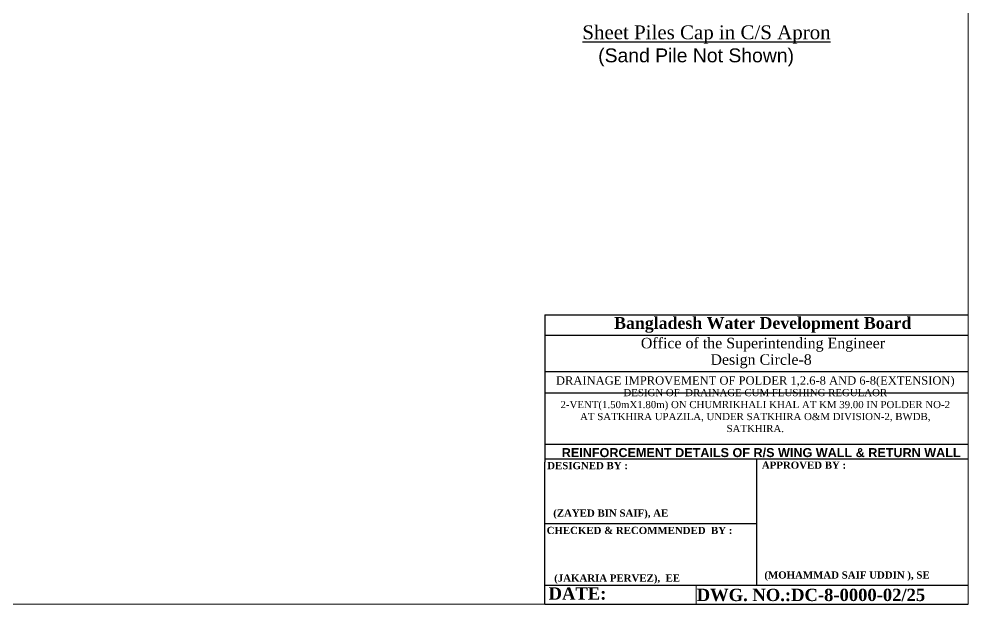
# Model space of a CAD drawing. Extents: x -545075 to 1728153, y -708141 to -305611.
# Drawn here: x 894652 to 934711, y -658734 to -634030 of the extents above; entities that cross this region are included whole.
import ezdxf

# ---------------------------------------------------------------- set-up
doc = ezdxf.new("R2010")
doc.units = 0
doc.header["$MEASUREMENT"] = 0
doc.layers.get('0').update_dxf_attribs({"linetype": 'CONTINUOUS'})
doc.layers.add('Left Bank Profile', color=7, linetype='CONTINUOUS', lineweight=25)
doc.layers.add('LINE', color=7, linetype='CONTINUOUS')
doc.styles.add('Arial-200', font='arial.ttf')
doc.styles.get("Standard").update_dxf_attribs({"font": 'times.ttf', "height": 250})

msp = doc.modelspace()

# ---------------------------------------------------------------- linework, layer by layer
at = {"color": 7, "linetype": 'ByBlock', "lineweight": 20}
msp.add_lwpolyline([(862738.638, -658733.909), (862738.638, -607839.262), (934710.866, -607839.262), (934710.866, -658733.909), (862738.638, -658733.909)], close=True, dxfattribs=at)
at = {"layer": 'Left Bank Profile'}
msp.add_lwpolyline([(916852.958, -658733.909), (934710.866, -658733.909)], dxfattribs=at)
msp.add_lwpolyline([(916852.958, -658733.909), (934710.866, -658733.909)], dxfattribs=at)
at = {"layer": 'LINE'}
for p, q in [((916852.958, -646528.786), (934710.866, -646528.786)), ((916852.958, -646528.786), (916852.958, -652740.976)), ((916852.958, -647375.471), (934710.866, -647375.471)), ((916852.958, -648921.941), (934710.866, -648921.941)), ((916852.958, -649818.72), (934710.866, -649818.72)), ((916852.958, -651985.617), (934710.866, -651985.617)), ((916852.958, -652598.994), (934710.866, -652598.994)), ((916852.958, -658733.909), (916852.958, -652740.976)), ((925781.912, -652598.994), (925781.912, -657941.433)), ((916852.958, -655334.296), (925781.912, -655334.296)), ((916852.958, -657941.433), (934710.866, -657941.433)), ((920203.572, -657941.433), (934710.866, -657941.433)), ((920203.572, -657941.433), (934710.866, -657941.433)), ((920203.572, -657941.433), (934710.866, -657941.433))]:
    msp.add_line(p, q, dxfattribs=at)
at = {"layer": 'LINE', "lineweight": 9}
msp.add_line((934710.866, -646528.786), (934710.866, -658733.909), dxfattribs=at)
at = {"layer": 'LINE', "color": 7, "lineweight": 9}
for p, q in [((923235.493, -657941.433), (923235.493, -658733.909)), ((934710.866, -658733.909), (917447.189, -658733.909)), ((931026.814, -658733.909), (932234.149, -658733.909))]:
    msp.add_line(p, q, dxfattribs=at)

# ---------------------------------------------------------------- texts
at = {"color": 0, "linetype": 'ByBlock', "lineweight": -2, "insert": (917562.681, -652540.833), "char_height": 380.64689, "width": 20522.19521, "attachment_point": 7, "style": 'Arial-200'}
msp.add_mtext('{\\fArial|b1|i0|c0|p34;REINFORCEMENT DETAILS OF R/S WING WALL & RETURN WALL}', dxfattribs=at)
at = {"layer": 'LINE', "insert": (922567.206, -634299.523), "char_height": 585, "width": 21075.69772, "attachment_point": 2, "style": 'Arial-200'}
msp.add_mtext('{\\fTimes New Roman|b1|i0|c0|p18;          \\fTimes New Roman|b0|i0|c0|p18;\\LSheet Piles Cap in C/S Apron\\P\\l     \\A1;\\fArial|b0|i0|c0|p34;\\C7; (Sand Pile Not Shown) }', dxfattribs=at)
at = {"layer": 'LINE', "color": 7, "lineweight": 9}
for s, insert, char_height, width, attachment_point in [('{\\fTimes New Roman|b1|i0|c0|p18;Bangladesh Water Development Board}', (919773.665, -646617.113), 497.51809, 17870.68828, 1), ('{\\fTimes New Roman|b0|i0|c0|p18;Office of the Superintending Engineer}', (920901.308, -647491.956), 445.23095, 15992.55112, 1), ('{\\fTimes New Roman|b0|i0|c0|p18;Design Circle-8}', (923838.234, -648188.175), 445.23095, 15992.55112, 1), ('{\\fTimes New Roman Greek|b0|i0|c0|p18;\\C256;DRAINAGE IMPROVEMENT OF POLDER 1,2.6-8 AND 6-8(EXTENSION)}', (925731.108, -649582.694), 350, 17410.56988, 8), ('{\\fTimes New Roman Greek|b0|i0|c0|p18;\\C256;DESIGN OF  DRAINAGE CUM FLUSHING REGULAOR\\P2-VENT(1.50mX1.80m) ON CHUMRIKHALI KHAL AT KM 39.00 IN POLDER NO-2 AT SATKHIRA UPAZILA, UNDER SATKHIRA O&M DIVISION-2, BWDB, SATKHIRA.}', (925731.108, -651479.508), 302.878199, 16855.77975, 8)]:
    msp.add_mtext(s, dxfattribs=dict(at, insert=insert, char_height=char_height, width=width, attachment_point=attachment_point))
at = {"layer": 'LINE', "color": 7, "lineweight": 9, "attachment_point": 1}
for s, insert, char_height in [('{\\fTimes New Roman|b1|i0|c0|p18;DESIGNED BY :}', (916948.727, -652737.608), 302.8782), ('{\\fTimes New Roman|b1|i0|c0|p18;APPROVED BY :}', (926008.266, -652718.004), 302.8782), ('{\\fTimes New Roman|b1|i0|c0|p18;\\C0;(ZAYED BIN SAIF), AE}', (917202.609, -654742.075), 302.8782), ('{\\fTimes New Roman|b1|i0|c0|p18;CHECKED & RECOMMENDED  BY :}', (916923.831, -655474.815), 302.8782), ('{\\fTimes New Roman|b1|i0|c0|p18;\\C0;(MOHAMMAD SAIF UDDIN ), SE}', (926114.862, -657356.07), 302.8782), ('{\\fTimes New Roman|b1|i0|c0|p18;\\C0;(JAKARIA PERVEZ),  EE  }', (917242.348, -657485.133), 302.8782), ('{\\fTimes New Roman|b1|i0|c0|p18;DATE:}', (917006.389, -658029.824), 518.95951), (' {\\fTimes New Roman|b1|i0|c0|p18;DWG. NO.:DC-8-0000-02/25}', (923062.017, -658088.645), 518.95951)]:
    msp.add_mtext(s, dxfattribs=dict(at, insert=insert, char_height=char_height))

doc.saveas('drawing.dxf')
